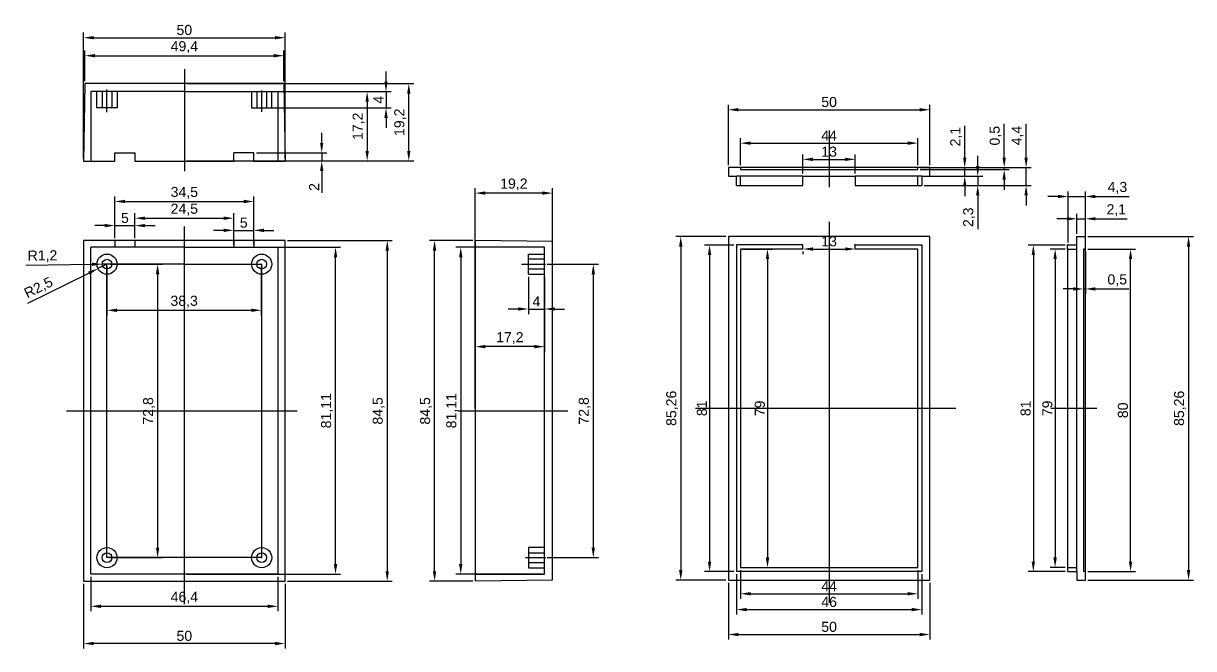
# Model space of a CAD drawing. Header units: millimetres. Extents: x 3537 to 3993, y -953 to -765.
# Drawn here: x 3537.4 to 3827.8, y -919.9 to -764.9 of the extents above; entities that cross this region are included whole.
import ezdxf

# ---------------------------------------------------------------- set-up
doc = ezdxf.new("R2010")
doc.units = ezdxf.units.MM
doc.styles.get("Standard").update_dxf_attribs({"font": 'arial.ttf'})
doc.dimstyles.new('ISO-25', dxfattribs={"dimtxt": 2.5, "dimasz": 2.5, "dimexe": 1.25, "dimexo": 0.625, "dimtad": 1, "dimtxsty": 'Standard', "dimcen": 2.5, "dimadec": 0, "dimazin": 0, "dimtfac": 1, "dimtmove": 0, "dimatfit": 3, "dimfxl": 1, "dimarcsym": 0})

# ---------------------------------------------------------------- blocks, each defined once
blk = doc.blocks.new('*D3')
at = {"color": 0, "lineweight": -2, "transparency": 16777216}
for p, q in [((3552.31, -798.39), (3552.31, -767.18)), ((3554.81, -768.43), (3599.81, -768.43)), ((3602.31, -798.39), (3602.31, -767.18))]:
    blk.add_line(p, q, dxfattribs=at)
at = {"color": 0, "transparency": 16777216}
for points in [[(3554.81, -768.02), (3554.81, -768.85), (3552.31, -768.43)], [(3599.81, -768.02), (3599.81, -768.85), (3602.31, -768.43)]]:
    blk.add_solid(points, dxfattribs=at)
at = {"layer": 'Defpoints', "color": 0, "transparency": 16777216}
for p in [(3602.31, -768.43), (3552.31, -799.01), (3602.31, -799.01)]:
    blk.add_point(p, dxfattribs=at)
at = {"color": 0, "transparency": 16777216, "insert": (3577.31, -766.53), "char_height": 2.5, "attachment_point": 5}
blk.add_mtext('50', dxfattribs=at)
blk = doc.blocks.new('*D4')
at = {"color": 0, "lineweight": -2, "transparency": 16777216}
for p, q in [((3552.61, -779.19), (3552.61, -771.64)), ((3602.01, -779.19), (3602.01, -771.64)), ((3555.11, -772.89), (3599.51, -772.89))]:
    blk.add_line(p, q, dxfattribs=at)
at = {"color": 0, "transparency": 16777216}
for points in [[(3555.11, -772.48), (3555.11, -773.31), (3552.61, -772.89)], [(3599.51, -772.48), (3599.51, -773.31), (3602.01, -772.89)]]:
    blk.add_solid(points, dxfattribs=at)
at = {"layer": 'Defpoints', "color": 0, "transparency": 16777216}
for p in [(3602.01, -772.89), (3552.61, -779.81), (3602.01, -779.81)]:
    blk.add_point(p, dxfattribs=at)
at = {"color": 0, "transparency": 16777216, "insert": (3577.31, -770.77), "char_height": 2.5, "attachment_point": 5}
blk.add_mtext('49,4', dxfattribs=at)
blk = doc.blocks.new('*D5')
at = {"color": 0, "lineweight": -2, "transparency": 16777216}
for p, q in [((3577.94, -779.81), (3634.27, -779.81)), ((3633.02, -796.51), (3633.02, -782.31)), ((3577.94, -799.01), (3634.27, -799.01))]:
    blk.add_line(p, q, dxfattribs=at)
at = {"color": 0, "transparency": 16777216}
for points in [[(3632.6, -782.31), (3633.43, -782.31), (3633.02, -779.81)], [(3632.6, -796.51), (3633.43, -796.51), (3633.02, -799.01)]]:
    blk.add_solid(points, dxfattribs=at)
at = {"layer": 'Defpoints', "color": 0, "transparency": 16777216}
for p in [(3577.31, -779.81), (3633.02, -779.81), (3577.31, -799.01)]:
    blk.add_point(p, dxfattribs=at)
at = {"color": 0, "transparency": 16777216, "insert": (3630.89, -789.41), "char_height": 2.5, "attachment_point": 5, "rotation": 90}
blk.add_mtext('19,2', dxfattribs=at)
blk = doc.blocks.new('*D6')
at = {"color": 0, "lineweight": -2, "transparency": 16777216}
for p, q in [((3627.37, -779.31), (3627.37, -776.81)), ((3598.34, -781.81), (3628.62, -781.81)), ((3627.37, -781.81), (3627.37, -785.81)), ((3598.34, -785.81), (3628.62, -785.81)), ((3627.37, -788.31), (3627.37, -790.81))]:
    blk.add_line(p, q, dxfattribs=at)
at = {"color": 0, "transparency": 16777216}
for points in [[(3626.96, -779.31), (3627.79, -779.31), (3627.37, -781.81)], [(3626.96, -788.31), (3627.79, -788.31), (3627.37, -785.81)]]:
    blk.add_solid(points, dxfattribs=at)
at = {"layer": 'Defpoints', "color": 0, "transparency": 16777216}
for p in [(3597.71, -781.81), (3597.71, -785.81), (3627.37, -785.81)]:
    blk.add_point(p, dxfattribs=at)
at = {"color": 0, "transparency": 16777216, "insert": (3625.5, -783.81), "char_height": 2.5, "attachment_point": 5, "rotation": 90}
blk.add_mtext('4', dxfattribs=at)
blk = doc.blocks.new('*D7')
at = {"color": 0, "lineweight": -2, "transparency": 16777216}
for p, q in [((3601.14, -781.81), (3623.94, -781.81)), ((3622.69, -784.31), (3622.69, -796.51)), ((3601.14, -799.01), (3623.94, -799.01))]:
    blk.add_line(p, q, dxfattribs=at)
at = {"color": 0, "transparency": 16777216}
for points in [[(3622.28, -784.31), (3623.11, -784.31), (3622.69, -781.81)], [(3622.28, -796.51), (3623.11, -796.51), (3622.69, -799.01)]]:
    blk.add_solid(points, dxfattribs=at)
at = {"layer": 'Defpoints', "color": 0, "transparency": 16777216}
for p in [(3600.51, -781.81), (3600.51, -799.01), (3622.69, -799.01)]:
    blk.add_point(p, dxfattribs=at)
at = {"color": 0, "transparency": 16777216, "insert": (3620.57, -790.41), "char_height": 2.5, "attachment_point": 5, "rotation": 90}
blk.add_mtext('17,2', dxfattribs=at)
blk = doc.blocks.new('*D8')
at = {"color": 0, "lineweight": -2, "transparency": 16777216}
for p, q in [((3611.41, -794.51), (3611.41, -792.01)), ((3595.19, -797.01), (3612.66, -797.01)), ((3611.41, -797.01), (3611.41, -799.01)), ((3595.19, -799.01), (3612.66, -799.01)), ((3611.41, -801.51), (3611.41, -806.92))]:
    blk.add_line(p, q, dxfattribs=at)
at = {"color": 0, "transparency": 16777216}
for points in [[(3610.99, -794.51), (3611.82, -794.51), (3611.41, -797.01)], [(3610.99, -801.51), (3611.82, -801.51), (3611.41, -799.01)]]:
    blk.add_solid(points, dxfattribs=at)
at = {"layer": 'Defpoints', "color": 0, "transparency": 16777216}
for p in [(3594.56, -797.01), (3594.56, -799.01), (3611.41, -799.01)]:
    blk.add_point(p, dxfattribs=at)
at = {"color": 0, "transparency": 16777216, "insert": (3609.53, -805.47), "char_height": 2.5, "attachment_point": 5, "rotation": 90}
blk.add_mtext('2', dxfattribs=at)
blk = doc.blocks.new('*D9')
at = {"color": 0, "lineweight": -2, "transparency": 16777216}
for p, q in [((3558.11, -825.21), (3558.11, -837.29)), ((3596.41, -825.21), (3596.41, -837.29)), ((3560.61, -836.04), (3593.91, -836.04))]:
    blk.add_line(p, q, dxfattribs=at)
at = {"color": 0, "transparency": 16777216}
for points in [[(3560.61, -835.62), (3560.61, -836.46), (3558.11, -836.04)], [(3593.91, -835.62), (3593.91, -836.46), (3596.41, -836.04)]]:
    blk.add_solid(points, dxfattribs=at)
at = {"layer": 'Defpoints', "color": 0, "transparency": 16777216}
for p in [(3558.11, -824.59), (3596.41, -824.59), (3596.41, -836.04)]:
    blk.add_point(p, dxfattribs=at)
at = {"color": 0, "transparency": 16777216, "insert": (3577.26, -833.91), "char_height": 2.5, "attachment_point": 5}
blk.add_mtext('38,3', dxfattribs=at)
blk = doc.blocks.new('*D10')
at = {"color": 0, "lineweight": -2, "transparency": 16777216}
for p, q in [((3558.94, -824.59), (3571.93, -824.59)), ((3570.68, -827.09), (3570.68, -894.89)), ((3558.84, -897.39), (3571.93, -897.39))]:
    blk.add_line(p, q, dxfattribs=at)
at = {"color": 0, "transparency": 16777216}
for points in [[(3570.26, -827.09), (3571.1, -827.09), (3570.68, -824.59)], [(3570.26, -894.89), (3571.1, -894.89), (3570.68, -897.39)]]:
    blk.add_solid(points, dxfattribs=at)
at = {"layer": 'Defpoints', "color": 0, "transparency": 16777216}
for p in [(3558.31, -824.59), (3558.21, -897.39), (3570.68, -897.39)]:
    blk.add_point(p, dxfattribs=at)
at = {"color": 0, "transparency": 16777216, "insert": (3568.55, -860.99), "char_height": 2.5, "attachment_point": 5, "rotation": 90}
blk.add_mtext('72,8', dxfattribs=at)
blk = doc.blocks.new('*D11')
at = {"color": 0, "lineweight": -2, "transparency": 16777216}
for p, q in [((3554.11, -902.13), (3554.11, -910.7)), ((3600.51, -902.13), (3600.51, -910.7)), ((3556.61, -909.45), (3598.01, -909.45))]:
    blk.add_line(p, q, dxfattribs=at)
at = {"color": 0, "transparency": 16777216}
for points in [[(3556.61, -909.03), (3556.61, -909.87), (3554.11, -909.45)], [(3598.01, -909.03), (3598.01, -909.87), (3600.51, -909.45)]]:
    blk.add_solid(points, dxfattribs=at)
at = {"layer": 'Defpoints', "color": 0, "transparency": 16777216}
for p in [(3554.11, -901.5), (3600.51, -901.5), (3600.51, -909.45)]:
    blk.add_point(p, dxfattribs=at)
at = {"color": 0, "transparency": 16777216, "insert": (3577.31, -907.32), "char_height": 2.5, "attachment_point": 5}
blk.add_mtext('46,4', dxfattribs=at)
blk = doc.blocks.new('*D12')
at = {"color": 0, "lineweight": -2, "transparency": 16777216}
for p, q in [((3552.31, -903.86), (3552.31, -919.94)), ((3602.31, -903.86), (3602.31, -919.94)), ((3599.81, -918.69), (3554.81, -918.69))]:
    blk.add_line(p, q, dxfattribs=at)
at = {"color": 0, "transparency": 16777216}
for points in [[(3554.81, -918.27), (3554.81, -919.11), (3552.31, -918.69)], [(3599.81, -918.27), (3599.81, -919.11), (3602.31, -918.69)]]:
    blk.add_solid(points, dxfattribs=at)
at = {"layer": 'Defpoints', "color": 0, "transparency": 16777216}
for p in [(3552.31, -903.24), (3602.31, -903.24), (3552.31, -918.69)]:
    blk.add_point(p, dxfattribs=at)
at = {"color": 0, "transparency": 16777216, "insert": (3577.31, -916.79), "char_height": 2.5, "attachment_point": 5}
blk.add_mtext('50', dxfattribs=at)
blk = doc.blocks.new('*D13')
at = {"color": 0, "lineweight": -2, "transparency": 16777216}
for p, q in [((3602.94, -818.74), (3628.92, -818.74)), ((3627.67, -821.24), (3627.67, -900.74)), ((3602.94, -903.24), (3628.92, -903.24))]:
    blk.add_line(p, q, dxfattribs=at)
at = {"color": 0, "transparency": 16777216}
for points in [[(3627.25, -821.24), (3628.09, -821.24), (3627.67, -818.74)], [(3627.25, -900.74), (3628.09, -900.74), (3627.67, -903.24)]]:
    blk.add_solid(points, dxfattribs=at)
at = {"layer": 'Defpoints', "color": 0, "transparency": 16777216}
for p in [(3602.31, -818.74), (3602.31, -903.24), (3627.67, -903.24)]:
    blk.add_point(p, dxfattribs=at)
at = {"color": 0, "transparency": 16777216, "insert": (3625.54, -860.99), "char_height": 2.5, "attachment_point": 5, "rotation": 90}
blk.add_mtext('84,5', dxfattribs=at)
blk = doc.blocks.new('*D15')
at = {"color": 0, "lineweight": -2, "transparency": 16777216}
for p, q in [((3577.94, -820.39), (3616.09, -820.39)), ((3614.84, -899), (3614.84, -822.89)), ((3577.94, -901.5), (3616.09, -901.5))]:
    blk.add_line(p, q, dxfattribs=at)
at = {"color": 0, "transparency": 16777216}
for points in [[(3614.43, -822.89), (3615.26, -822.89), (3614.84, -820.39)], [(3614.43, -899), (3615.26, -899), (3614.84, -901.5)]]:
    blk.add_solid(points, dxfattribs=at)
at = {"layer": 'Defpoints', "color": 0, "transparency": 16777216}
for p in [(3577.31, -820.39), (3614.84, -820.39), (3577.31, -901.5)]:
    blk.add_point(p, dxfattribs=at)
at = {"color": 0, "transparency": 16777216, "insert": (3612.72, -860.95), "char_height": 2.5, "attachment_point": 5, "rotation": 90}
blk.add_mtext('81,11', dxfattribs=at)
blk = doc.blocks.new('*D16')
at = {"color": 0, "lineweight": -2, "transparency": 16777216}
for p, q in [((3565.06, -818.11), (3565.06, -811.95)), ((3567.56, -813.2), (3587.06, -813.2)), ((3589.56, -818.11), (3589.56, -811.95))]:
    blk.add_line(p, q, dxfattribs=at)
at = {"color": 0, "transparency": 16777216}
for points in [[(3567.56, -812.79), (3567.56, -813.62), (3565.06, -813.2)], [(3587.06, -812.79), (3587.06, -813.62), (3589.56, -813.2)]]:
    blk.add_solid(points, dxfattribs=at)
at = {"layer": 'Defpoints', "color": 0, "transparency": 16777216}
for p in [(3589.56, -813.2), (3565.06, -818.74), (3589.56, -818.74)]:
    blk.add_point(p, dxfattribs=at)
at = {"color": 0, "transparency": 16777216, "insert": (3577.31, -811.08), "char_height": 2.5, "attachment_point": 5}
blk.add_mtext('24,5', dxfattribs=at)
blk = doc.blocks.new('*D17')
at = {"color": 0, "lineweight": -2, "transparency": 16777216}
for p, q in [((3560.06, -818.11), (3560.06, -807.8)), ((3562.56, -809.05), (3592.06, -809.05)), ((3594.56, -818.11), (3594.56, -807.8))]:
    blk.add_line(p, q, dxfattribs=at)
at = {"color": 0, "transparency": 16777216}
for points in [[(3562.56, -808.63), (3562.56, -809.47), (3560.06, -809.05)], [(3592.06, -808.63), (3592.06, -809.47), (3594.56, -809.05)]]:
    blk.add_solid(points, dxfattribs=at)
at = {"layer": 'Defpoints', "color": 0, "transparency": 16777216}
for p in [(3594.56, -809.05), (3560.06, -818.74), (3594.56, -818.74)]:
    blk.add_point(p, dxfattribs=at)
at = {"color": 0, "transparency": 16777216, "insert": (3577.31, -806.92), "char_height": 2.5, "attachment_point": 5}
blk.add_mtext('34,5', dxfattribs=at)
blk = doc.blocks.new('*D18')
at = {"color": 0, "lineweight": -2, "transparency": 16777216}
for p, q in [((3557.56, -815.03), (3555.06, -815.03)), ((3560.06, -818.11), (3560.06, -813.78)), ((3560.06, -815.03), (3565.06, -815.03)), ((3565.06, -818.11), (3565.06, -813.78)), ((3567.56, -815.03), (3570.06, -815.03))]:
    blk.add_line(p, q, dxfattribs=at)
at = {"color": 0, "transparency": 16777216}
for points in [[(3557.56, -814.62), (3557.56, -815.45), (3560.06, -815.03)], [(3567.56, -814.62), (3567.56, -815.45), (3565.06, -815.03)]]:
    blk.add_solid(points, dxfattribs=at)
at = {"layer": 'Defpoints', "color": 0, "transparency": 16777216}
for p in [(3565.06, -815.03), (3560.06, -818.74), (3565.06, -818.74)]:
    blk.add_point(p, dxfattribs=at)
at = {"color": 0, "transparency": 16777216, "insert": (3562.56, -813.14), "char_height": 2.5, "attachment_point": 5}
blk.add_mtext('5', dxfattribs=at)
blk = doc.blocks.new('*D19')
at = {"color": 0, "lineweight": -2, "transparency": 16777216}
for p, q in [((3589.56, -819.76), (3589.56, -814.96)), ((3594.56, -819.76), (3594.56, -814.96)), ((3587.06, -816.21), (3584.56, -816.21)), ((3589.56, -816.21), (3594.56, -816.21)), ((3597.06, -816.21), (3599.56, -816.21))]:
    blk.add_line(p, q, dxfattribs=at)
at = {"color": 0, "transparency": 16777216}
for points in [[(3587.06, -815.8), (3587.06, -816.63), (3589.56, -816.21)], [(3597.06, -815.8), (3597.06, -816.63), (3594.56, -816.21)]]:
    blk.add_solid(points, dxfattribs=at)
at = {"layer": 'Defpoints', "color": 0, "transparency": 16777216}
for p in [(3594.56, -816.21), (3589.56, -820.39), (3594.56, -820.39)]:
    blk.add_point(p, dxfattribs=at)
at = {"color": 0, "transparency": 16777216, "insert": (3592.06, -814.32), "char_height": 2.5, "attachment_point": 5}
blk.add_mtext('5', dxfattribs=at)
blk = doc.blocks.new('*D20')
at = {"color": 0, "lineweight": -2, "transparency": 16777216}
for p, q in [((3538.04, -824.83), (3554.41, -824.63)), ((3558.11, -824.59), (3556.91, -824.6))]:
    blk.add_line(p, q, dxfattribs=at)
at = {"color": 0, "transparency": 16777216}
blk.add_solid([(3554.41, -824.22), (3554.42, -825.05), (3556.91, -824.6)], dxfattribs=at)
at = {"layer": 'Defpoints', "color": 0, "transparency": 16777216}
for p in [(3556.91, -824.6), (3558.11, -824.59)]:
    blk.add_point(p, dxfattribs=at)
at = {"color": 0, "transparency": 16777216, "insert": (3542.1, -822.66), "char_height": 2.5, "attachment_point": 5, "rotation": 0.6952}
blk.add_mtext('R1,2', dxfattribs=at)
blk = doc.blocks.new('*D21')
at = {"color": 0, "lineweight": -2, "transparency": 16777216}
for p, q in [((3558.11, -824.59), (3555.87, -825.69)), ((3538.44, -834.28), (3553.63, -826.8))]:
    blk.add_line(p, q, dxfattribs=at)
at = {"color": 0, "transparency": 16777216}
blk.add_solid([(3553.44, -826.43), (3553.81, -827.17), (3555.87, -825.69)], dxfattribs=at)
at = {"layer": 'Defpoints', "color": 0, "transparency": 16777216}
for p in [(3558.11, -824.59), (3555.87, -825.69)]:
    blk.add_point(p, dxfattribs=at)
at = {"color": 0, "transparency": 16777216, "insert": (3541.19, -830.56), "char_height": 2.5, "attachment_point": 5, "rotation": 26.2337}
blk.add_mtext('R2,5', dxfattribs=at)
blk = doc.blocks.new('*D22')
at = {"color": 0, "lineweight": -2, "transparency": 16777216}
for p, q in [((3648.89, -818.74), (3638.18, -818.74)), ((3639.43, -900.74), (3639.43, -821.24)), ((3648.89, -903.24), (3638.18, -903.24))]:
    blk.add_line(p, q, dxfattribs=at)
at = {"color": 0, "transparency": 16777216}
for points in [[(3639.01, -821.24), (3639.84, -821.24), (3639.43, -818.74)], [(3639.01, -900.74), (3639.84, -900.74), (3639.43, -903.24)]]:
    blk.add_solid(points, dxfattribs=at)
at = {"layer": 'Defpoints', "color": 0, "transparency": 16777216}
for p in [(3639.43, -818.74), (3649.51, -818.74), (3649.51, -903.24)]:
    blk.add_point(p, dxfattribs=at)
at = {"color": 0, "transparency": 16777216, "insert": (3637.3, -860.99), "char_height": 2.5, "attachment_point": 5, "rotation": 90}
blk.add_mtext('84,5', dxfattribs=at)
blk = doc.blocks.new('*D23')
at = {"color": 0, "lineweight": -2, "transparency": 16777216}
for p, q in [((3666.08, -820.39), (3644.67, -820.39)), ((3645.92, -822.89), (3645.92, -899)), ((3666.09, -901.5), (3644.67, -901.5))]:
    blk.add_line(p, q, dxfattribs=at)
at = {"color": 0, "transparency": 16777216}
for points in [[(3645.51, -822.89), (3646.34, -822.89), (3645.92, -820.39)], [(3645.51, -899), (3646.34, -899), (3645.92, -901.5)]]:
    blk.add_solid(points, dxfattribs=at)
at = {"layer": 'Defpoints', "color": 0, "transparency": 16777216}
for p in [(3666.71, -820.39), (3645.92, -901.5), (3666.71, -901.5)]:
    blk.add_point(p, dxfattribs=at)
at = {"color": 0, "transparency": 16777216, "insert": (3643.8, -860.95), "char_height": 2.5, "attachment_point": 5, "rotation": 90}
blk.add_mtext('81,11', dxfattribs=at)
blk = doc.blocks.new('*D24')
at = {"color": 0, "lineweight": -2, "transparency": 16777216}
for p, q in [((3667.33, -824.59), (3680.07, -824.59)), ((3678.82, -827.09), (3678.82, -894.89)), ((3667.34, -897.39), (3680.07, -897.39))]:
    blk.add_line(p, q, dxfattribs=at)
at = {"color": 0, "transparency": 16777216}
for points in [[(3678.4, -827.09), (3679.23, -827.09), (3678.82, -824.59)], [(3678.4, -894.89), (3679.23, -894.89), (3678.82, -897.39)]]:
    blk.add_solid(points, dxfattribs=at)
at = {"layer": 'Defpoints', "color": 0, "transparency": 16777216}
for p in [(3666.71, -824.59), (3666.71, -897.39), (3678.82, -897.39)]:
    blk.add_point(p, dxfattribs=at)
at = {"color": 0, "transparency": 16777216, "insert": (3676.69, -860.99), "char_height": 2.5, "attachment_point": 5, "rotation": 90}
blk.add_mtext('72,8', dxfattribs=at)
blk = doc.blocks.new('*D25')
at = {"color": 0, "lineweight": -2, "transparency": 16777216}
for p, q in [((3649.51, -860.36), (3649.51, -805.72)), ((3666.21, -806.97), (3652.01, -806.97)), ((3668.71, -860.36), (3668.71, -805.72))]:
    blk.add_line(p, q, dxfattribs=at)
at = {"color": 0, "transparency": 16777216}
for points in [[(3652.01, -806.55), (3652.01, -807.38), (3649.51, -806.97)], [(3666.21, -806.55), (3666.21, -807.38), (3668.71, -806.97)]]:
    blk.add_solid(points, dxfattribs=at)
at = {"layer": 'Defpoints', "color": 0, "transparency": 16777216}
for p in [(3649.51, -806.97), (3649.51, -860.99), (3668.71, -860.99)]:
    blk.add_point(p, dxfattribs=at)
at = {"color": 0, "transparency": 16777216, "insert": (3659.11, -804.84), "char_height": 2.5, "attachment_point": 5}
blk.add_mtext('19,2', dxfattribs=at)
blk = doc.blocks.new('*D26')
at = {"color": 0, "lineweight": -2, "transparency": 16777216}
for p, q in [((3662.71, -827.71), (3662.71, -836.97)), ((3666.71, -827.71), (3666.71, -836.97)), ((3660.21, -835.72), (3657.71, -835.72)), ((3662.71, -835.72), (3666.71, -835.72)), ((3669.21, -835.72), (3671.71, -835.72))]:
    blk.add_line(p, q, dxfattribs=at)
at = {"color": 0, "transparency": 16777216}
for points in [[(3660.21, -835.3), (3660.21, -836.13), (3662.71, -835.72)], [(3669.21, -835.3), (3669.21, -836.13), (3666.71, -835.72)]]:
    blk.add_solid(points, dxfattribs=at)
at = {"layer": 'Defpoints', "color": 0, "transparency": 16777216}
for p in [(3662.71, -827.08), (3666.71, -827.08), (3666.71, -835.72)]:
    blk.add_point(p, dxfattribs=at)
at = {"color": 0, "transparency": 16777216, "insert": (3664.71, -833.84), "char_height": 2.5, "attachment_point": 5}
blk.add_mtext('4', dxfattribs=at)
blk = doc.blocks.new('*D27')
at = {"color": 0, "lineweight": -2, "transparency": 16777216}
for p, q in [((3649.51, -828.33), (3649.51, -846.31)), ((3666.71, -828.33), (3666.71, -846.31)), ((3664.21, -845.06), (3652.01, -845.06))]:
    blk.add_line(p, q, dxfattribs=at)
at = {"color": 0, "transparency": 16777216}
for points in [[(3652.01, -844.64), (3652.01, -845.47), (3649.51, -845.06)], [(3664.21, -844.64), (3664.21, -845.47), (3666.71, -845.06)]]:
    blk.add_solid(points, dxfattribs=at)
at = {"layer": 'Defpoints', "color": 0, "transparency": 16777216}
for p in [(3649.51, -827.71), (3666.71, -827.71), (3649.51, -845.06)]:
    blk.add_point(p, dxfattribs=at)
at = {"color": 0, "transparency": 16777216, "insert": (3658.11, -842.93), "char_height": 2.5, "attachment_point": 5}
blk.add_mtext('17,2', dxfattribs=at)
blk = doc.blocks.new('*D28')
at = {"color": 0, "lineweight": -2, "transparency": 16777216}
for p, q in [((3712.35, -800.03), (3712.35, -785.05)), ((3714.85, -786.3), (3759.85, -786.3)), ((3762.35, -800.03), (3762.35, -785.05))]:
    blk.add_line(p, q, dxfattribs=at)
at = {"color": 0, "transparency": 16777216}
for points in [[(3714.85, -785.88), (3714.85, -786.72), (3712.35, -786.3)], [(3759.85, -785.88), (3759.85, -786.72), (3762.35, -786.3)]]:
    blk.add_solid(points, dxfattribs=at)
at = {"layer": 'Defpoints', "color": 0, "transparency": 16777216}
for p in [(3762.35, -786.3), (3712.35, -800.65), (3762.35, -800.65)]:
    blk.add_point(p, dxfattribs=at)
at = {"color": 0, "transparency": 16777216, "insert": (3737.35, -784.4), "char_height": 2.5, "attachment_point": 5}
blk.add_mtext('50', dxfattribs=at)
blk = doc.blocks.new('*D29')
at = {"color": 0, "lineweight": -2, "transparency": 16777216}
for p, q in [((3715.35, -800.03), (3715.35, -793.33)), ((3717.85, -794.58), (3756.85, -794.58)), ((3759.35, -800.03), (3759.35, -793.33))]:
    blk.add_line(p, q, dxfattribs=at)
at = {"color": 0, "transparency": 16777216}
for points in [[(3717.85, -794.17), (3717.85, -795), (3715.35, -794.58)], [(3756.85, -794.17), (3756.85, -795), (3759.35, -794.58)]]:
    blk.add_solid(points, dxfattribs=at)
at = {"layer": 'Defpoints', "color": 0, "transparency": 16777216}
for p in [(3759.35, -794.58), (3715.35, -800.65), (3759.35, -800.65)]:
    blk.add_point(p, dxfattribs=at)
at = {"color": 0, "transparency": 16777216, "insert": (3737.35, -792.71), "char_height": 2.5, "attachment_point": 5}
blk.add_mtext('44', dxfattribs=at)
blk = doc.blocks.new('*D34')
at = {"color": 0, "lineweight": -2, "transparency": 16777216}
for p, q in [((3730.85, -802.13), (3730.85, -797.36)), ((3733.35, -798.61), (3741.35, -798.61)), ((3743.85, -802.13), (3743.85, -797.36))]:
    blk.add_line(p, q, dxfattribs=at)
at = {"color": 0, "transparency": 16777216}
for points in [[(3733.35, -798.19), (3733.35, -799.02), (3730.85, -798.61)], [(3741.35, -798.19), (3741.35, -799.02), (3743.85, -798.61)]]:
    blk.add_solid(points, dxfattribs=at)
at = {"layer": 'Defpoints', "color": 0, "transparency": 16777216}
for p in [(3743.85, -798.61), (3730.85, -802.75), (3743.85, -802.75)]:
    blk.add_point(p, dxfattribs=at)
at = {"color": 0, "transparency": 16777216, "insert": (3737.35, -796.7), "char_height": 2.5, "attachment_point": 5}
blk.add_mtext('13', dxfattribs=at)
blk = doc.blocks.new('*D35')
at = {"color": 0, "lineweight": -2, "transparency": 16777216}
for p, q in [((3786.25, -798.15), (3786.25, -789.76)), ((3760.97, -800.65), (3787.5, -800.65)), ((3786.25, -805.05), (3786.25, -800.65)), ((3760.97, -805.05), (3787.5, -805.05)), ((3786.25, -807.55), (3786.25, -810.05))]:
    blk.add_line(p, q, dxfattribs=at)
at = {"color": 0, "transparency": 16777216}
for points in [[(3785.83, -798.15), (3786.66, -798.15), (3786.25, -800.65)], [(3785.83, -807.55), (3786.66, -807.55), (3786.25, -805.05)]]:
    blk.add_solid(points, dxfattribs=at)
at = {"layer": 'Defpoints', "color": 0, "transparency": 16777216}
for p in [(3760.35, -800.65), (3786.25, -800.65), (3760.35, -805.05)]:
    blk.add_point(p, dxfattribs=at)
at = {"color": 0, "transparency": 16777216, "insert": (3784.13, -792.7), "char_height": 2.5, "attachment_point": 5, "rotation": 90}
blk.add_mtext('4,4', dxfattribs=at)
blk = doc.blocks.new('*D37')
at = {"color": 0, "lineweight": -2, "transparency": 16777216}
for p, q in [((3780.81, -798.15), (3780.81, -789.83)), ((3759.97, -800.65), (3782.06, -800.65)), ((3759.97, -801.15), (3782.06, -801.15)), ((3780.81, -801.15), (3780.81, -800.65)), ((3780.81, -803.65), (3780.81, -806.15))]:
    blk.add_line(p, q, dxfattribs=at)
at = {"color": 0, "transparency": 16777216}
for points in [[(3780.39, -798.15), (3781.22, -798.15), (3780.81, -800.65)], [(3780.39, -803.65), (3781.22, -803.65), (3780.81, -801.15)]]:
    blk.add_solid(points, dxfattribs=at)
at = {"layer": 'Defpoints', "color": 0, "transparency": 16777216}
for p in [(3759.35, -800.65), (3759.35, -801.15), (3780.81, -800.65)]:
    blk.add_point(p, dxfattribs=at)
at = {"color": 0, "transparency": 16777216, "insert": (3778.68, -792.74), "char_height": 2.5, "attachment_point": 5, "rotation": 90}
blk.add_mtext('0,5', dxfattribs=at)
blk = doc.blocks.new('*D38')
at = {"color": 0, "lineweight": -2, "transparency": 16777216}
for p, q in [((3771.01, -798.15), (3771.01, -790.29)), ((3762.97, -800.65), (3772.26, -800.65)), ((3771.01, -802.75), (3771.01, -800.65)), ((3762.97, -802.75), (3772.26, -802.75)), ((3771.01, -805.25), (3771.01, -807.75))]:
    blk.add_line(p, q, dxfattribs=at)
at = {"color": 0, "transparency": 16777216}
for points in [[(3770.6, -798.15), (3771.43, -798.15), (3771.01, -800.65)], [(3770.6, -805.25), (3771.43, -805.25), (3771.01, -802.75)]]:
    blk.add_solid(points, dxfattribs=at)
at = {"layer": 'Defpoints', "color": 0, "transparency": 16777216}
for p in [(3762.35, -800.65), (3771.01, -800.65), (3762.35, -802.75)]:
    blk.add_point(p, dxfattribs=at)
at = {"color": 0, "transparency": 16777216, "insert": (3768.89, -792.97), "char_height": 2.5, "attachment_point": 5, "rotation": 90}
blk.add_mtext('2,1', dxfattribs=at)
blk = doc.blocks.new('*D39')
at = {"color": 0, "lineweight": -2, "transparency": 16777216}
for p, q in [((3774.23, -800.25), (3774.23, -797.75)), ((3760.97, -802.75), (3775.48, -802.75)), ((3774.23, -802.75), (3774.23, -805.05)), ((3760.97, -805.05), (3775.48, -805.05)), ((3774.23, -807.55), (3774.23, -815.89))]:
    blk.add_line(p, q, dxfattribs=at)
at = {"color": 0, "transparency": 16777216}
for points in [[(3773.82, -800.25), (3774.65, -800.25), (3774.23, -802.75)], [(3773.82, -807.55), (3774.65, -807.55), (3774.23, -805.05)]]:
    blk.add_solid(points, dxfattribs=at)
at = {"layer": 'Defpoints', "color": 0, "transparency": 16777216}
for p in [(3760.35, -802.75), (3760.35, -805.05), (3774.23, -805.05)]:
    blk.add_point(p, dxfattribs=at)
at = {"color": 0, "transparency": 16777216, "insert": (3772.11, -812.97), "char_height": 2.5, "attachment_point": 5, "rotation": 90}
blk.add_mtext('2,3', dxfattribs=at)
blk = doc.blocks.new('*D40')
at = {"color": 0, "lineweight": -2, "transparency": 16777216}
for p, q in [((3711.72, -817.72), (3699.27, -817.72)), ((3700.52, -820.22), (3700.52, -900.48)), ((3711.72, -902.98), (3699.27, -902.98))]:
    blk.add_line(p, q, dxfattribs=at)
at = {"color": 0, "transparency": 16777216}
for points in [[(3700.11, -820.22), (3700.94, -820.22), (3700.52, -817.72)], [(3700.11, -900.48), (3700.94, -900.48), (3700.52, -902.98)]]:
    blk.add_solid(points, dxfattribs=at)
at = {"layer": 'Defpoints', "color": 0, "transparency": 16777216}
for p in [(3712.35, -817.72), (3700.52, -902.98), (3712.35, -902.98)]:
    blk.add_point(p, dxfattribs=at)
at = {"color": 0, "transparency": 16777216, "insert": (3698.4, -860.35), "char_height": 2.5, "attachment_point": 5, "rotation": 90}
blk.add_mtext('85,26', dxfattribs=at)
blk = doc.blocks.new('*D41')
at = {"color": 0, "lineweight": -2, "transparency": 16777216}
for p, q in [((3713.72, -819.85), (3706.43, -819.85)), ((3707.68, -822.35), (3707.68, -898.35)), ((3713.72, -900.85), (3706.43, -900.85))]:
    blk.add_line(p, q, dxfattribs=at)
at = {"color": 0, "transparency": 16777216}
for points in [[(3707.26, -822.35), (3708.1, -822.35), (3707.68, -819.85)], [(3707.26, -898.35), (3708.1, -898.35), (3707.68, -900.85)]]:
    blk.add_solid(points, dxfattribs=at)
at = {"layer": 'Defpoints', "color": 0, "transparency": 16777216}
for p in [(3714.35, -819.85), (3707.68, -900.85), (3714.35, -900.85)]:
    blk.add_point(p, dxfattribs=at)
at = {"color": 0, "transparency": 16777216, "insert": (3705.78, -860.35), "char_height": 2.5, "attachment_point": 5, "rotation": 90}
blk.add_mtext('81', dxfattribs=at)
blk = doc.blocks.new('*D42')
at = {"color": 0, "lineweight": -2, "transparency": 16777216}
for p, q in [((3715.97, -820.85), (3723.31, -820.85)), ((3722.06, -823.35), (3722.06, -897.35)), ((3715.97, -899.85), (3723.31, -899.85))]:
    blk.add_line(p, q, dxfattribs=at)
at = {"color": 0, "transparency": 16777216}
for points in [[(3721.64, -823.35), (3722.48, -823.35), (3722.06, -820.85)], [(3721.64, -897.35), (3722.48, -897.35), (3722.06, -899.85)]]:
    blk.add_solid(points, dxfattribs=at)
at = {"layer": 'Defpoints', "color": 0, "transparency": 16777216}
for p in [(3715.35, -820.85), (3715.35, -899.85), (3722.06, -899.85)]:
    blk.add_point(p, dxfattribs=at)
at = {"color": 0, "transparency": 16777216, "insert": (3720.16, -860.35), "char_height": 2.5, "attachment_point": 5, "rotation": 90}
blk.add_mtext('79', dxfattribs=at)
blk = doc.blocks.new('*D43')
at = {"color": 0, "lineweight": -2, "transparency": 16777216}
for p, q in [((3712.35, -903.6), (3712.35, -917.7)), ((3762.35, -903.6), (3762.35, -917.7)), ((3714.85, -916.45), (3759.85, -916.45))]:
    blk.add_line(p, q, dxfattribs=at)
at = {"color": 0, "transparency": 16777216}
for points in [[(3714.85, -916.04), (3714.85, -916.87), (3712.35, -916.45)], [(3759.85, -916.04), (3759.85, -916.87), (3762.35, -916.45)]]:
    blk.add_solid(points, dxfattribs=at)
at = {"layer": 'Defpoints', "color": 0, "transparency": 16777216}
for p in [(3712.35, -902.98), (3762.35, -902.98), (3762.35, -916.45)]:
    blk.add_point(p, dxfattribs=at)
at = {"color": 0, "transparency": 16777216, "insert": (3737.35, -914.55), "char_height": 2.5, "attachment_point": 5}
blk.add_mtext('50', dxfattribs=at)
blk = doc.blocks.new('*D44')
at = {"color": 0, "lineweight": -2, "transparency": 16777216}
for p, q in [((3714.35, -901.47), (3714.35, -911.52)), ((3760.35, -901.47), (3760.35, -911.52)), ((3716.85, -910.27), (3757.85, -910.27))]:
    blk.add_line(p, q, dxfattribs=at)
at = {"color": 0, "transparency": 16777216}
for points in [[(3716.85, -909.85), (3716.85, -910.68), (3714.35, -910.27)], [(3757.85, -909.85), (3757.85, -910.68), (3760.35, -910.27)]]:
    blk.add_solid(points, dxfattribs=at)
at = {"layer": 'Defpoints', "color": 0, "transparency": 16777216}
for p in [(3714.35, -900.85), (3760.35, -900.85), (3760.35, -910.27)]:
    blk.add_point(p, dxfattribs=at)
at = {"color": 0, "transparency": 16777216, "insert": (3737.35, -908.37), "char_height": 2.5, "attachment_point": 5}
blk.add_mtext('46', dxfattribs=at)
blk = doc.blocks.new('*D45')
at = {"color": 0, "lineweight": -2, "transparency": 16777216}
for p, q in [((3715.35, -900.47), (3715.35, -907.59)), ((3759.35, -900.47), (3759.35, -907.59)), ((3717.85, -906.34), (3756.85, -906.34))]:
    blk.add_line(p, q, dxfattribs=at)
at = {"color": 0, "transparency": 16777216}
for points in [[(3717.85, -905.92), (3717.85, -906.76), (3715.35, -906.34)], [(3756.85, -905.92), (3756.85, -906.76), (3759.35, -906.34)]]:
    blk.add_solid(points, dxfattribs=at)
at = {"layer": 'Defpoints', "color": 0, "transparency": 16777216}
for p in [(3715.35, -899.85), (3759.35, -899.85), (3759.35, -906.34)]:
    blk.add_point(p, dxfattribs=at)
at = {"color": 0, "transparency": 16777216, "insert": (3737.35, -904.47), "char_height": 2.5, "attachment_point": 5}
blk.add_mtext('44', dxfattribs=at)
blk = doc.blocks.new('*D46')
at = {"color": 0, "lineweight": -2, "transparency": 16777216}
for p, q in [((3730.85, -821.47), (3730.85, -822.1)), ((3733.35, -820.85), (3741.35, -820.85)), ((3743.85, -820.22), (3743.85, -819.6))]:
    blk.add_line(p, q, dxfattribs=at)
at = {"color": 0, "transparency": 16777216}
for points in [[(3733.35, -820.43), (3733.35, -821.26), (3730.85, -820.85)], [(3741.35, -820.43), (3741.35, -821.26), (3743.85, -820.85)]]:
    blk.add_solid(points, dxfattribs=at)
at = {"layer": 'Defpoints', "color": 0, "transparency": 16777216}
for p in [(3730.85, -820.85), (3743.85, -820.85), (3743.85, -820.85)]:
    blk.add_point(p, dxfattribs=at)
at = {"color": 0, "transparency": 16777216, "insert": (3737.35, -818.94), "char_height": 2.5, "attachment_point": 5}
blk.add_mtext('13', dxfattribs=at)
blk = doc.blocks.new('*D47')
at = {"color": 0, "lineweight": -2, "transparency": 16777216}
for p, q in [((3798.86, -817.09), (3798.86, -812.1)), ((3800.96, -817.09), (3800.96, -812.1)), ((3796.36, -813.35), (3793.86, -813.35)), ((3798.86, -813.35), (3800.96, -813.35)), ((3803.46, -813.35), (3811.32, -813.35))]:
    blk.add_line(p, q, dxfattribs=at)
at = {"color": 0, "transparency": 16777216}
for points in [[(3796.36, -812.93), (3796.36, -813.76), (3798.86, -813.35)], [(3803.46, -812.93), (3803.46, -813.76), (3800.96, -813.35)]]:
    blk.add_solid(points, dxfattribs=at)
at = {"layer": 'Defpoints', "color": 0, "transparency": 16777216}
for p in [(3800.96, -813.35), (3798.86, -817.72), (3800.96, -817.72)]:
    blk.add_point(p, dxfattribs=at)
at = {"color": 0, "transparency": 16777216, "insert": (3808.64, -811.22), "char_height": 2.5, "attachment_point": 5}
blk.add_mtext('2,1', dxfattribs=at)
blk = doc.blocks.new('*D50')
at = {"color": 0, "lineweight": -2, "transparency": 16777216}
for p, q in [((3796.66, -819.22), (3796.66, -806.57)), ((3800.96, -819.22), (3800.96, -806.57)), ((3794.16, -807.82), (3791.66, -807.82)), ((3796.66, -807.82), (3800.96, -807.82)), ((3803.46, -807.82), (3811.86, -807.82))]:
    blk.add_line(p, q, dxfattribs=at)
at = {"color": 0, "transparency": 16777216}
for points in [[(3794.16, -807.4), (3794.16, -808.23), (3796.66, -807.82)], [(3803.46, -807.4), (3803.46, -808.23), (3800.96, -807.82)]]:
    blk.add_solid(points, dxfattribs=at)
at = {"layer": 'Defpoints', "color": 0, "transparency": 16777216}
for p in [(3800.96, -807.82), (3796.66, -819.85), (3800.96, -819.85)]:
    blk.add_point(p, dxfattribs=at)
at = {"color": 0, "transparency": 16777216, "insert": (3808.91, -805.69), "char_height": 2.5, "attachment_point": 5}
blk.add_mtext('4,3', dxfattribs=at)
blk = doc.blocks.new('*D55')
at = {"color": 0, "lineweight": -2, "transparency": 16777216}
for p, q in [((3795.94, -819.85), (3786.79, -819.85)), ((3788.04, -822.35), (3788.04, -898.35)), ((3795.94, -900.85), (3786.79, -900.85))]:
    blk.add_line(p, q, dxfattribs=at)
at = {"color": 0, "transparency": 16777216}
for points in [[(3787.62, -822.35), (3788.45, -822.35), (3788.04, -819.85)], [(3787.62, -898.35), (3788.45, -898.35), (3788.04, -900.85)]]:
    blk.add_solid(points, dxfattribs=at)
at = {"layer": 'Defpoints', "color": 0, "transparency": 16777216}
for p in [(3796.56, -819.85), (3788.04, -900.85), (3796.56, -900.85)]:
    blk.add_point(p, dxfattribs=at)
at = {"color": 0, "transparency": 16777216, "insert": (3786.13, -860.35), "char_height": 2.5, "attachment_point": 5, "rotation": 90}
blk.add_mtext('81', dxfattribs=at)
blk = doc.blocks.new('*D56')
at = {"color": 0, "lineweight": -2, "transparency": 16777216}
for p, q in [((3795.94, -820.85), (3792.19, -820.85)), ((3793.44, -823.35), (3793.44, -897.35)), ((3795.94, -899.85), (3792.19, -899.85))]:
    blk.add_line(p, q, dxfattribs=at)
at = {"color": 0, "transparency": 16777216}
for points in [[(3793.02, -823.35), (3793.86, -823.35), (3793.44, -820.85)], [(3793.02, -897.35), (3793.86, -897.35), (3793.44, -899.85)]]:
    blk.add_solid(points, dxfattribs=at)
at = {"layer": 'Defpoints', "color": 0, "transparency": 16777216}
for p in [(3796.56, -820.85), (3793.44, -899.85), (3796.56, -899.85)]:
    blk.add_point(p, dxfattribs=at)
at = {"color": 0, "transparency": 16777216, "insert": (3791.54, -860.35), "char_height": 2.5, "attachment_point": 5, "rotation": 90}
blk.add_mtext('79', dxfattribs=at)
blk = doc.blocks.new('*D58')
at = {"color": 0, "lineweight": -2, "transparency": 16777216}
for p, q in [((3801.59, -820.85), (3813.43, -820.85)), ((3812.18, -898.35), (3812.18, -823.35)), ((3801.59, -900.85), (3813.43, -900.85))]:
    blk.add_line(p, q, dxfattribs=at)
at = {"color": 0, "transparency": 16777216}
for points in [[(3811.76, -823.35), (3812.59, -823.35), (3812.18, -820.85)], [(3811.76, -898.35), (3812.59, -898.35), (3812.18, -900.85)]]:
    blk.add_solid(points, dxfattribs=at)
at = {"layer": 'Defpoints', "color": 0, "transparency": 16777216}
for p in [(3800.96, -820.85), (3812.18, -820.85), (3800.96, -900.85)]:
    blk.add_point(p, dxfattribs=at)
at = {"color": 0, "transparency": 16777216, "insert": (3810.28, -860.85), "char_height": 2.5, "attachment_point": 5, "rotation": 90}
blk.add_mtext('80', dxfattribs=at)
blk = doc.blocks.new('*D59')
at = {"color": 0, "lineweight": -2, "transparency": 16777216}
for p, q in [((3801.59, -817.72), (3827.82, -817.72)), ((3826.57, -820.22), (3826.57, -900.48)), ((3801.59, -902.98), (3827.82, -902.98))]:
    blk.add_line(p, q, dxfattribs=at)
at = {"color": 0, "transparency": 16777216}
for points in [[(3826.15, -820.22), (3826.98, -820.22), (3826.57, -817.72)], [(3826.15, -900.48), (3826.98, -900.48), (3826.57, -902.98)]]:
    blk.add_solid(points, dxfattribs=at)
at = {"layer": 'Defpoints', "color": 0, "transparency": 16777216}
for p in [(3800.96, -817.72), (3800.96, -902.98), (3826.57, -902.98)]:
    blk.add_point(p, dxfattribs=at)
at = {"color": 0, "transparency": 16777216, "insert": (3824.44, -860.35), "char_height": 2.5, "attachment_point": 5, "rotation": 90}
blk.add_mtext('85,26', dxfattribs=at)
blk = doc.blocks.new('*D60')
at = {"color": 0, "lineweight": -2, "transparency": 16777216}
for p, q in [((3800.46, -821.47), (3800.46, -831.99)), ((3800.96, -821.47), (3800.96, -831.99)), ((3797.96, -830.74), (3795.46, -830.74)), ((3800.46, -830.74), (3800.96, -830.74)), ((3803.46, -830.74), (3811.78, -830.74))]:
    blk.add_line(p, q, dxfattribs=at)
at = {"color": 0, "transparency": 16777216}
for points in [[(3797.96, -830.32), (3797.96, -831.16), (3800.46, -830.74)], [(3803.46, -830.32), (3803.46, -831.16), (3800.96, -830.74)]]:
    blk.add_solid(points, dxfattribs=at)
at = {"layer": 'Defpoints', "color": 0, "transparency": 16777216}
for p in [(3800.46, -820.85), (3800.96, -820.85), (3800.96, -830.74)]:
    blk.add_point(p, dxfattribs=at)
at = {"color": 0, "transparency": 16777216, "insert": (3808.87, -828.61), "char_height": 2.5, "attachment_point": 5}
blk.add_mtext('0,5', dxfattribs=at)

msp = doc.modelspace()

# ---------------------------------------------------------------- linework, layer by layer
at = {"color": 1}
for p, q in [((3577.312, -776.26), (3577.312, -801.517)), ((3558.112, -786.884), (3558.112, -781.284)), ((3596.512, -786.816), (3596.512, -781.513)), ((3737.347, -791.448), (3737.347, -802.751)), ((3737.347, -802.751), (3737.347, -805.499)), ((3577.312, -908.931), (3577.312, -815.294)), ((3737.347, -814.098), (3737.347, -908.557)), ((3661.034, -824.587), (3666.995, -824.586)), ((3548.094, -860.99), (3605.311, -860.99)), ((3645.162, -860.99), (3672.532, -860.988)), ((3704.214, -860.345), (3768.828, -860.345)), ((3792.355, -860.345), (3803.815, -860.345)), ((3662.026, -897.39), (3667.048, -897.39))]:
    msp.add_line(p, q, dxfattribs=at)
for p, q in [((3552.612, -779.813), (3552.312, -799.013)), ((3602.012, -779.813), (3602.312, -799.013)), ((3577.312, -781.813), (3554.111, -781.813)), ((3554.111, -781.813), (3554.111, -799.013)), ((3555.612, -785.813), (3555.612, -781.813)), ((3556.912, -781.813), (3556.912, -785.813)), ((3559.312, -781.813), (3559.312, -785.813)), ((3560.612, -781.813), (3560.612, -785.813)), ((3577.312, -781.813), (3600.511, -781.813)), ((3594.012, -781.813), (3594.012, -785.813)), ((3595.312, -781.813), (3595.312, -785.813)), ((3597.712, -781.813), (3597.712, -785.813)), ((3599.012, -785.813), (3599.012, -781.813)), ((3600.511, -781.813), (3600.511, -799.013)), ((3560.612, -785.813), (3555.612, -785.813)), ((3594.012, -785.813), (3594.012, -785.813)), ((3594.012, -785.813), (3599.012, -785.813)), ((3560.062, -799.013), (3560.062, -797.013)), ((3560.062, -797.013), (3565.062, -797.013)), ((3565.062, -797.013), (3565.062, -799.013)), ((3589.562, -799.013), (3589.562, -797.013)), ((3594.562, -797.013), (3589.562, -797.013)), ((3594.562, -799.013), (3594.562, -797.013)), ((3552.312, -799.013), (3560.062, -799.013)), ((3565.062, -799.013), (3589.562, -799.013)), ((3594.562, -799.013), (3602.312, -799.013)), ((3715.347, -800.651), (3715.347, -801.151)), ((3715.347, -801.151), (3759.347, -801.151)), ((3759.347, -801.151), (3759.347, -800.651)), ((3712.347, -802.751), (3714.347, -802.751)), ((3730.847, -802.751), (3714.347, -802.751)), ((3714.347, -805.051), (3714.347, -802.751)), ((3715.347, -805.051), (3715.347, -802.751)), ((3730.847, -805.051), (3730.847, -802.751)), ((3730.847, -802.751), (3743.847, -802.751)), ((3760.347, -802.751), (3743.847, -802.751)), ((3743.847, -802.751), (3743.847, -805.051)), ((3759.347, -805.051), (3759.347, -802.751)), ((3760.347, -802.751), (3762.347, -802.751)), ((3760.347, -802.751), (3760.347, -805.051)), ((3714.347, -805.051), (3730.847, -805.051)), ((3560.062, -818.74), (3560.062, -820.39)), ((3565.062, -818.74), (3565.062, -820.39)), ((3589.562, -818.74), (3589.562, -820.39)), ((3594.562, -818.74), (3594.562, -820.39)), ((3649.512, -818.74), (3649.512, -903.24)), ((3668.708, -818.975), (3649.512, -818.742)), ((3668.712, -902.976), (3668.705, -818.975)), ((3798.861, -817.715), (3800.961, -817.715)), ((3798.861, -819.845), (3798.861, -817.715)), ((3800.961, -902.975), (3800.961, -817.715)), ((3577.312, -820.39), (3554.111, -820.39)), ((3554.111, -820.478), (3554.111, -820.39)), ((3554.111, -901.502), (3554.111, -820.478)), ((3577.312, -820.39), (3600.511, -820.39)), ((3600.511, -820.39), (3600.511, -901.502)), ((3666.709, -820.39), (3649.512, -820.391)), ((3666.712, -860.99), (3666.709, -820.39)), ((3730.847, -819.845), (3714.347, -819.845)), ((3714.347, -819.845), (3714.347, -900.845)), ((3715.347, -820.845), (3715.347, -899.845)), ((3730.847, -820.845), (3715.347, -820.845)), ((3730.847, -820.845), (3730.847, -819.845)), ((3743.847, -819.845), (3760.347, -819.845)), ((3743.847, -820.845), (3743.847, -819.845)), ((3759.347, -820.845), (3743.847, -820.845)), ((3759.347, -860.345), (3759.347, -820.845)), ((3760.347, -819.845), (3760.347, -900.845)), ((3796.661, -819.845), (3796.561, -819.845)), ((3796.561, -820.845), (3796.561, -819.845)), ((3796.661, -820.845), (3796.561, -820.845)), ((3796.561, -820.845), (3796.561, -900.845)), ((3796.661, -819.845), (3798.861, -819.845)), ((3796.661, -820.845), (3798.861, -820.845)), ((3798.861, -900.845), (3798.861, -819.845)), ((3800.961, -820.845), (3800.461, -820.845)), ((3800.461, -820.845), (3800.461, -900.845)), ((3558.312, -824.59), (3558.112, -824.59)), ((3558.112, -897.39), (3558.112, -824.59)), ((3577.312, -824.59), (3558.312, -824.59)), ((3577.312, -824.59), (3596.312, -824.59)), ((3596.312, -824.59), (3596.512, -824.59)), ((3596.512, -897.39), (3596.512, -824.59)), ((3662.709, -827.084), (3662.709, -822.09)), ((3662.709, -822.09), (3666.709, -822.09)), ((3666.709, -823.387), (3662.709, -823.387)), ((3596.512, -827.09), (3596.512, -827.09)), ((3662.709, -825.787), (3666.709, -825.787)), ((3662.709, -827.084), (3666.709, -827.084)), ((3666.712, -901.502), (3666.712, -860.99)), ((3759.347, -899.845), (3759.347, -860.345)), ((3558.312, -897.39), (3558.112, -897.39)), ((3596.312, -897.39), (3558.312, -897.39)), ((3596.312, -897.39), (3596.512, -897.39)), ((3666.712, -894.89), (3662.712, -894.89)), ((3662.712, -894.89), (3662.712, -899.89)), ((3662.712, -896.19), (3666.712, -896.19)), ((3666.712, -894.89), (3666.712, -894.89)), ((3662.712, -898.59), (3666.712, -898.59)), ((3662.712, -899.89), (3666.712, -899.89)), ((3715.347, -899.845), (3759.347, -899.845)), ((3796.661, -899.845), (3796.561, -899.845)), ((3796.661, -899.845), (3798.861, -899.845)), ((3600.511, -901.502), (3554.111, -901.502)), ((3649.512, -901.502), (3666.712, -901.502)), ((3668.729, -902.975), (3649.512, -903.24)), ((3760.347, -900.845), (3714.347, -900.845)), ((3796.561, -900.845), (3796.561, -900.845)), ((3796.661, -900.845), (3796.561, -900.845)), ((3796.661, -900.845), (3798.861, -900.845)), ((3798.861, -900.845), (3798.861, -902.975)), ((3798.861, -902.975), (3800.961, -902.975)), ((3800.961, -900.845), (3800.461, -900.845))]:
    msp.add_line(p, q)
for points in [[(3602.012, -779.813), (3552.612, -779.813)], [(3762.347, -802.751), (3762.347, -800.651), (3712.347, -800.651), (3712.347, -802.751)], [(3743.847, -805.051), (3760.347, -805.051)]]:
    msp.add_lwpolyline(points)
for points in [[(3552.312, -903.24), (3602.312, -903.24), (3602.312, -818.74), (3552.312, -818.74)], [(3712.347, -902.975), (3762.347, -902.975), (3762.347, -817.715), (3712.347, -817.715)]]:
    msp.add_lwpolyline(points, close=True)
for centre, radius in [((3558.112, -824.59), 2.5), ((3558.112, -824.59), 1.2), ((3596.512, -824.59), 2.5), ((3596.512, -824.59), 1.2), ((3558.112, -897.39), 2.5), ((3558.112, -897.39), 1.2), ((3596.512, -897.39), 2.5), ((3596.512, -897.39), 1.2)]:
    msp.add_circle(centre, radius)

# ---------------------------------------------------------------- dimensions: what is measured, and where the dimension line sits
at = {"color": 3}
for base, p1, p2, picture, middle in [((3602.312, -768.434), (3552.312, -799.013), (3602.312, -799.013), '*D3', (3577.312, -766.532)), ((3602.012, -772.895), (3552.612, -779.813), (3602.012, -779.813), '*D4', (3577.312, -770.768)), ((3762.347, -786.3), (3712.347, -800.651), (3762.347, -800.651), '*D28', (3737.347, -784.399)), ((3759.347, -794.584), (3715.347, -800.651), (3759.347, -800.651), '*D29', (3737.347, -792.709)), ((3743.847, -798.607), (3730.847, -802.751), (3743.847, -802.751), '*D34', (3737.347, -796.705)), ((3649.512, -806.967), (3668.708, -860.988), (3649.512, -860.99), '*D25', (3659.11, -804.84)), ((3800.961, -807.816), (3796.661, -819.845), (3800.961, -819.845), '*D50', (3808.912, -805.688)), ((3594.562, -809.049), (3560.062, -818.74), (3594.562, -818.74), '*D17', (3577.312, -806.922)), ((3589.562, -813.205), (3565.062, -818.74), (3589.562, -818.74), '*D16', (3577.312, -811.078)), ((3800.961, -813.346), (3798.861, -817.715), (3800.961, -817.715), '*D47', (3808.642, -811.218)), ((3565.062, -815.035), (3560.062, -818.74), (3565.062, -818.74), '*D18', (3562.562, -813.139)), ((3594.562, -816.215), (3589.562, -820.39), (3594.562, -820.39), '*D19', (3592.062, -814.318)), ((3743.847, -820.845), (3730.847, -820.845), (3743.847, -820.845), '*D46', (3737.347, -818.943)), ((3800.961, -830.739), (3800.461, -820.845), (3800.961, -820.845), '*D60', (3808.871, -828.612)), ((3596.412, -836.042), (3558.112, -824.59), (3596.412, -824.59), '*D9', (3577.262, -833.914)), ((3649.512, -845.058), (3666.709, -827.709), (3649.512, -827.709), '*D27', (3658.111, -842.931)), ((3666.709, -835.716), (3662.709, -827.084), (3666.709, -827.084), '*D26', (3664.709, -833.841)), ((3759.347, -906.341), (3715.347, -899.845), (3759.347, -899.845), '*D45', (3737.347, -904.466)), ((3552.312, -918.689), (3602.312, -903.24), (3552.312, -903.24), '*D12', (3577.312, -916.787)), ((3600.511, -909.449), (3554.111, -901.502), (3600.511, -901.502), '*D11', (3577.311, -907.322)), ((3762.347, -916.452), (3712.347, -902.975), (3762.347, -902.975), '*D43', (3737.347, -914.55)), ((3760.347, -910.267), (3714.347, -900.845), (3760.347, -900.845), '*D44', (3737.347, -908.365))]:
    dim = msp.add_linear_dim(base=base, p1=p1, p2=p2, dimstyle='ISO-25', dxfattribs=at)
    dim.commit()
    dim.dimension.update_dxf_attribs({"geometry": picture, "text_midpoint": middle})
for base, p1, p2, picture, middle in [((3627.374, -785.813), (3597.712, -781.813), (3597.712, -785.813), '*D6', (3625.499, -783.813)), ((3633.016, -779.813), (3577.312, -799.013), (3577.312, -779.813), '*D5', (3630.888, -789.413)), ((3622.692, -799.013), (3600.511, -781.813), (3600.511, -799.013), '*D7', (3620.565, -790.413)), ((3780.806, -800.651), (3759.347, -801.151), (3759.347, -800.651), '*D37', (3778.678, -792.74)), ((3786.248, -800.651), (3760.347, -805.051), (3760.347, -800.651), '*D35', (3784.125, -792.705)), ((3611.406, -799.013), (3594.562, -797.013), (3594.562, -799.013), '*D8', (3609.526, -805.466)), ((3771.014, -800.651), (3762.347, -802.751), (3762.347, -800.651), '*D38', (3768.887, -792.97)), ((3774.235, -805.051), (3760.347, -802.751), (3760.347, -805.051), '*D39', (3772.108, -812.973)), ((3627.671, -903.24), (3602.312, -818.74), (3602.312, -903.24), '*D13', (3625.543, -860.99)), ((3639.427, -818.742), (3649.512, -903.24), (3649.512, -818.742), '*D22', (3637.3, -860.991)), ((3700.525, -902.975), (3712.347, -817.715), (3712.347, -902.975), '*D40', (3698.397, -860.345)), ((3826.568, -902.975), (3800.961, -817.715), (3800.961, -902.975), '*D59', (3824.441, -860.345)), ((3614.845, -820.39), (3577.312, -901.502), (3577.312, -820.39), '*D15', (3612.717, -860.946)), ((3645.923, -901.502), (3666.709, -820.391), (3666.712, -901.502), '*D23', (3643.795, -860.946)), ((3707.679, -900.845), (3714.347, -819.845), (3714.347, -900.845), '*D41', (3705.778, -860.345)), ((3722.059, -899.845), (3715.347, -820.845), (3715.347, -899.845), '*D42', (3720.157, -860.345)), ((3788.035, -900.845), (3796.561, -819.845), (3796.561, -900.845), '*D55', (3786.134, -860.345)), ((3793.441, -899.845), (3796.561, -820.845), (3796.561, -899.845), '*D56', (3791.539, -860.345)), ((3812.178, -820.845), (3800.961, -900.845), (3800.961, -820.845), '*D58', (3810.276, -860.845)), ((3570.679, -897.39), (3558.312, -824.59), (3558.212, -897.39), '*D10', (3568.552, -860.99)), ((3678.815, -897.39), (3666.709, -824.587), (3666.712, -897.39), '*D24', (3676.688, -860.988))]:
    dim = msp.add_linear_dim(base=base, p1=p1, p2=p2, angle=90, dimstyle='ISO-25', dxfattribs=at)
    dim.commit()
    dim.dimension.update_dxf_attribs({"geometry": picture, "text_midpoint": middle})
for mpoint, picture, middle in [((3556.912, -824.604), '*D20', (3542.126, -824.784)), ((3555.869, -825.695), '*D21', (3542.126, -832.468))]:
    dim = msp.add_radius_dim(center=(3558.112, -824.59), mpoint=mpoint, dimstyle='ISO-25', dxfattribs=at)
    dim.commit()
    dim.dimension.update_dxf_attribs({"geometry": picture, "text_midpoint": middle, "dimtype": 164})

doc.saveas('drawing.dxf')
